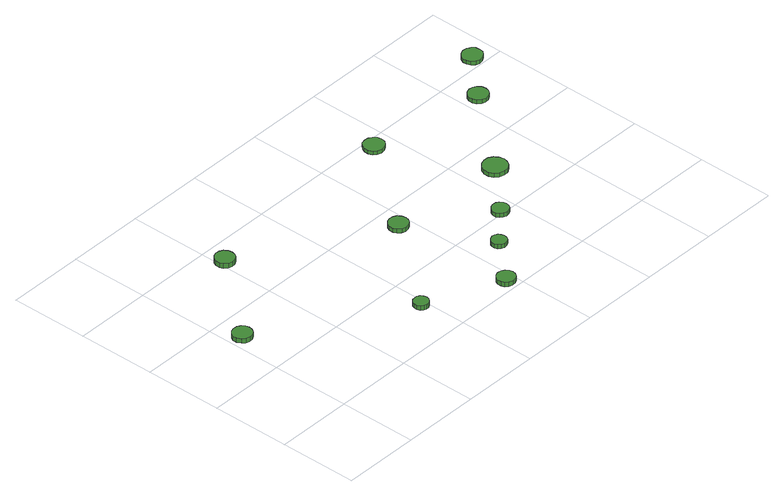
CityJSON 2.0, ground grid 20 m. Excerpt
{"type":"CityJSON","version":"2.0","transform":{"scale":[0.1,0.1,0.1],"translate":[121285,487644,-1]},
"CityObjects":{
"tree1":{"type":"SolitaryVegetationObject","attributes":{"function":"something"},"geometry":[{"type":"MultiSurface","lod":"1","boundaries":[[[0,1,2,3,4,5,6,7,8,9,10,11,12,13,14]],[[15,16,17,18,19,20,21,22,23,24,25,26,27,28,29]],[[0,29,28,1]],[[1,28,27,2]],[[2,27,26,3]],[[3,26,25,4]],[[4,25,24,5]],[[5,24,23,6]],[[6,23,22,7]],[[7,22,21,8]],[[8,21,20,9]],[[9,20,19,10]],[[10,19,18,11]],[[11,18,17,12]],[[12,17,16,13]],[[13,16,15,14]],[[14,15,29,0]]]}]},
"tree2":{"type":"SolitaryVegetationObject","attributes":{"function":"something"},"geometry":[{"type":"MultiSurface","lod":"1","boundaries":[[[30,31,32,33,34,35,36,37,38,39,40,41,42,43,44]],[[45,46,47,48,49,50,51,52,53,54,55,56,57,58,59]],[[30,59,58,31]],[[31,58,57,32]],[[32,57,56,33]],[[33,56,55,34]],[[34,55,54,35]],[[35,54,53,36]],[[36,53,52,37]],[[37,52,51,38]],[[38,51,50,39]],[[39,50,49,40]],[[40,49,48,41]],[[41,48,47,42]],[[42,47,46,43]],[[43,46,45,44]],[[44,45,59,30]]]}]},
"tree3":{"type":"SolitaryVegetationObject","attributes":{"function":"something"},"geometry":[{"type":"MultiSurface","lod":"1","boundaries":[[[60,61,62,63,64,65,66,67,68,69,70,71,72,73,74]],[[75,76,77,78,79,80,81,82,83,84,85,86,87,88,89]],[[60,89,88,61]],[[61,88,87,62]],[[62,87,86,63]],[[63,86,85,64]],[[64,85,84,65]],[[65,84,83,66]],[[66,83,82,67]],[[67,82,81,68]],[[68,81,80,69]],[[69,80,79,70]],[[70,79,78,71]],[[71,78,77,72]],[[72,77,76,73]],[[73,76,75,74]],[[74,75,89,60]]]}]},
"tree4":{"type":"SolitaryVegetationObject","attributes":{"function":"something"},"geometry":[{"type":"MultiSurface","lod":"1","boundaries":[[[90,91,92,93,94,95,96,97,98,99,100,101,102,103,104]],[[105,106,107,108,109,110,111,112,113,114,115,116,117,118,119]],[[90,119,118,91]],[[91,118,117,92]],[[92,117,116,93]],[[93,116,115,94]],[[94,115,114,95]],[[95,114,113,96]],[[96,113,112,97]],[[97,112,111,98]],[[98,111,110,99]],[[99,110,109,100]],[[100,109,108,101]],[[101,108,107,102]],[[102,107,106,103]],[[103,106,105,104]],[[104,105,119,90]]]}]},
"tree5":{"type":"SolitaryVegetationObject","attributes":{"function":"something"},"geometry":[{"type":"MultiSurface","lod":"1","boundaries":[[[120,121,122,123,124,125,126,127,128,129,130,131,132,133,134]],[[135,136,137,138,139,140,141,142,143,144,145,146,147,148,149]],[[120,149,148,121]],[[121,148,147,122]],[[122,147,146,123]],[[123,146,145,124]],[[124,145,144,125]],[[125,144,143,126]],[[126,143,142,127]],[[127,142,141,128]],[[128,141,140,129]],[[129,140,139,130]],[[130,139,138,131]],[[131,138,137,132]],[[132,137,136,133]],[[133,136,135,134]],[[134,135,149,120]]]}]},
"tree6":{"type":"SolitaryVegetationObject","attributes":{"function":"something"},"geometry":[{"type":"MultiSurface","lod":"1","boundaries":[[[150,151,152,153,154,155,156,157,158,159,160,161,162,163,164]],[[165,166,167,168,169,170,171,172,173,174,175,176,177,178,179]],[[150,179,178,151]],[[151,178,177,152]],[[152,177,176,153]],[[153,176,175,154]],[[154,175,174,155]],[[155,174,173,156]],[[156,173,172,157]],[[157,172,171,158]],[[158,171,170,159]],[[159,170,169,160]],[[160,169,168,161]],[[161,168,167,162]],[[162,167,166,163]],[[163,166,165,164]],[[164,165,179,150]]]}]},
"tree7":{"type":"SolitaryVegetationObject","attributes":{"function":"something"},"geometry":[{"type":"MultiSurface","lod":"1","boundaries":[[[180,181,182,183,184,185,186,187,188,189,190,191,192,193,194]],[[195,196,197,198,199,200,201,202,203,204,205,206,207,208,209]],[[180,209,208,181]],[[181,208,207,182]],[[182,207,206,183]],[[183,206,205,184]],[[184,205,204,185]],[[185,204,203,186]],[[186,203,202,187]],[[187,202,201,188]],[[188,201,200,189]],[[189,200,199,190]],[[190,199,198,191]],[[191,198,197,192]],[[192,197,196,193]],[[193,196,195,194]],[[194,195,209,180]]]}]},
"tree8":{"type":"SolitaryVegetationObject","attributes":{"function":"something"},"geometry":[{"type":"MultiSurface","lod":"1","boundaries":[[[210,211,212,213,214,215,216,217,218,219,220,221,222,223,224]],[[225,226,227,228,229,230,231,232,233,234,235,236,237,238,239]],[[210,239,238,211]],[[211,238,237,212]],[[212,237,236,213]],[[213,236,235,214]],[[214,235,234,215]],[[215,234,233,216]],[[216,233,232,217]],[[217,232,231,218]],[[218,231,230,219]],[[219,230,229,220]],[[220,229,228,221]],[[221,228,227,222]],[[222,227,226,223]],[[223,226,225,224]],[[224,225,239,210]]]}]},
"tree9":{"type":"SolitaryVegetationObject","attributes":{"function":"something"},"geometry":[{"type":"MultiSurface","lod":"1","boundaries":[[[240,241,242,243,244,245,246,247,248,249,250,251,252,253,254]],[[255,256,257,258,259,260,261,262,263,264,265,266,267,268,269]],[[240,269,268,241]],[[241,268,267,242]],[[242,267,266,243]],[[243,266,265,244]],[[244,265,264,245]],[[245,264,263,246]],[[246,263,262,247]],[[247,262,261,248]],[[248,261,260,249]],[[249,260,259,250]],[[250,259,258,251]],[[251,258,257,252]],[[252,257,256,253]],[[253,256,255,254]],[[254,255,269,240]]]}]},
"tree10":{"type":"SolitaryVegetationObject","attributes":{"function":"something"},"geometry":[{"type":"MultiSurface","lod":"1","boundaries":[[[270,271,272,273,274,275,276,277,278,279,280,281,282,283,284]],[[285,286,287,288,289,290,291,292,293,294,295,296,297,298,299]],[[270,299,298,271]],[[271,298,297,272]],[[272,297,296,273]],[[273,296,295,274]],[[274,295,294,275]],[[275,294,293,276]],[[276,293,292,277]],[[277,292,291,278]],[[278,291,290,279]],[[279,290,289,280]],[[280,289,288,281]],[[281,288,287,282]],[[282,287,286,283]],[[283,286,285,284]],[[284,285,299,270]]]}]},
"tree11":{"type":"SolitaryVegetationObject","attributes":{"function":"something"},"geometry":[{"type":"MultiSurface","lod":"1","boundaries":[[[300,301,302,303,304,305,306,307,308,309,310,311,312,313,314]],[[315,316,317,318,319,320,321,322,323,324,325,326,327,328,329]],[[300,329,328,301]],[[301,328,327,302]],[[302,327,326,303]],[[303,326,325,304]],[[304,325,324,305]],[[305,324,323,306]],[[306,323,322,307]],[[307,322,321,308]],[[308,321,320,309]],[[309,320,319,310]],[[310,319,318,311]],[[311,318,317,312]],[[312,317,316,313]],[[313,316,315,314]],[[314,315,329,300]]]}]}
},
"vertices":[
[57,332,21],[55,342,21],[49,350,21],[40,355,21],[30,356,21],[20,353,21],[13,346,21],[8,337,21],[8,327,21],[13,317,21],[20,310,21],[30,307,21],[40,308,21],[49,313,21],[55,322,21],[55,322,9],[49,313,9],[40,308,9],[30,307,9],[20,310,9],[13,317,9],[8,327,9],[8,337,9],[13,346,9],[20,353,9],[30,356,9],[40,355,9],[49,350,9],[55,342,9],[57,332,9],
[240,546,19],[238,556,19],[232,565,19],[223,570,19],[213,571,19],[203,568,19],[195,561,19],[191,551,19],[191,541,19],[195,532,19],[203,525,19],[213,522,19],[223,523,19],[232,528,19],[238,536,19],[238,536,6],[232,528,6],[223,523,6],[213,522,6],[203,525,6],[195,532,6],[191,541,6],[191,551,6],[195,561,6],[203,568,6],[213,571,6],[223,570,6],[232,565,6],[238,556,6],[240,546,6],
[404,111,20],[402,119,20],[397,126,20],[390,130,20],[383,130,20],[375,128,20],[369,123,20],[366,115,20],[366,107,20],[369,100,20],[375,95,20],[383,92,20],[390,93,20],[397,97,20],[402,103,20],[402,103,8],[397,97,8],[390,93,8],[383,92,8],[375,95,8],[369,100,8],[366,107,8],[366,115,8],[369,123,8],[375,128,8],[383,130,8],[390,130,8],[397,126,8],[402,119,8],[404,111,8],
[601,30,20],[599,39,20],[593,47,20],[585,52,20],[575,53,20],[566,50,20],[559,43,20],[555,35,20],[555,25,20],[559,16,20],[566,10,20],[575,7,20],[585,8,20],[593,12,20],[599,20,20],[599,20,8],[593,12,8],[585,8,8],[575,7,8],[566,10,8],[559,16,8],[555,25,8],[555,35,8],[559,43,8],[566,50,8],[575,53,8],[585,52,8],[593,47,8],[599,39,8],[601,30,8],
[591,340,20],[589,350,20],[583,359,20],[574,364,20],[564,365,20],[554,362,20],[546,355,20],[542,345,20],[542,335,20],[546,326,20],[554,319,20],[564,316,20],[574,317,20],[583,322,20],[589,330,20],[589,330,9],[583,322,9],[574,317,9],[564,316,9],[554,319,9],[546,326,9],[542,335,9],[542,345,9],[546,355,9],[554,362,9],[564,365,9],[574,364,9],[583,359,9],[589,350,9],[591,340,9],
[688,132,20],[686,139,20],[682,146,20],[675,150,20],[667,151,20],[659,148,20],[653,143,20],[650,136,20],[650,128,20],[653,120,20],[659,115,20],[667,112,20],[675,113,20],[682,117,20],[686,124,20],[686,124,8],[682,117,8],[675,113,8],[667,112,8],[659,115,8],[653,120,8],[650,128,8],[650,136,8],[653,143,8],[659,148,8],[667,151,8],[675,150,8],[682,146,8],[686,139,8],[688,132,8],
[780,208,19],[778,216,19],[773,224,19],[765,228,19],[756,229,19],[748,226,19],[741,220,19],[737,212,19],[737,203,19],[741,195,19],[748,189,19],[756,186,19],[765,187,19],[773,192,19],[778,199,19],[778,199,8],[773,192,8],[765,187,8],[756,186,8],[748,189,8],[741,195,8],[737,203,8],[737,212,8],[741,220,8],[748,226,8],[756,229,8],[765,228,8],[773,224,8],[778,216,8],[780,208,8],
[773,574,18],[771,585,18],[764,593,18],[755,599,18],[744,600,18],[733,597,18],[725,589,18],[721,579,18],[721,568,18],[725,558,18],[733,551,18],[744,548,18],[755,549,18],[764,554,18],[771,563,18],[771,563,9],[764,554,9],[755,549,9],[744,548,9],[733,551,9],[725,558,9],[721,568,9],[721,579,9],[725,589,9],[733,597,9],[744,600,9],[755,599,9],[764,593,9],[771,585,9],[773,574,9],
[899,320,19],[896,333,19],[889,343,19],[878,350,19],[865,351,19],[853,347,19],[843,339,19],[838,327,19],[838,314,19],[843,302,19],[853,294,19],[865,290,19],[878,291,19],[889,298,19],[896,308,19],[896,308,8],[889,298,8],[878,291,8],[865,290,8],[853,294,8],[843,302,8],[838,314,8],[838,327,8],[843,339,8],[853,347,8],[865,351,8],[878,350,8],[889,343,8],[896,333,8],[899,320,8],
[1066,524,19],[1064,534,19],[1057,543,19],[1048,548,19],[1038,549,19],[1028,546,19],[1020,539,19],[1016,529,19],[1016,519,19],[1020,509,19],[1028,502,19],[1038,499,19],[1048,500,19],[1057,505,19],[1064,514,19],[1064,514,8],[1057,505,8],[1048,500,8],[1038,499,8],[1028,502,8],[1020,509,8],[1016,519,8],[1016,529,8],[1020,539,8],[1028,546,8],[1038,549,8],[1048,548,8],[1057,543,8],[1064,534,8],[1066,524,8],
[1165,629,18],[1163,640,18],[1156,648,18],[1147,654,18],[1136,655,18],[1126,651,18],[1118,644,18],[1114,634,18],[1114,624,18],[1118,614,18],[1126,607,18],[1136,603,18],[1147,605,18],[1156,610,18],[1163,619,18],[1163,619,8],[1156,610,8],[1147,605,8],[1136,603,8],[1126,607,8],[1118,614,8],[1114,624,8],[1114,634,8],[1118,644,8],[1126,651,8],[1136,655,8],[1147,654,8],[1156,648,8],[1163,640,8],[1165,629,8]
]}
